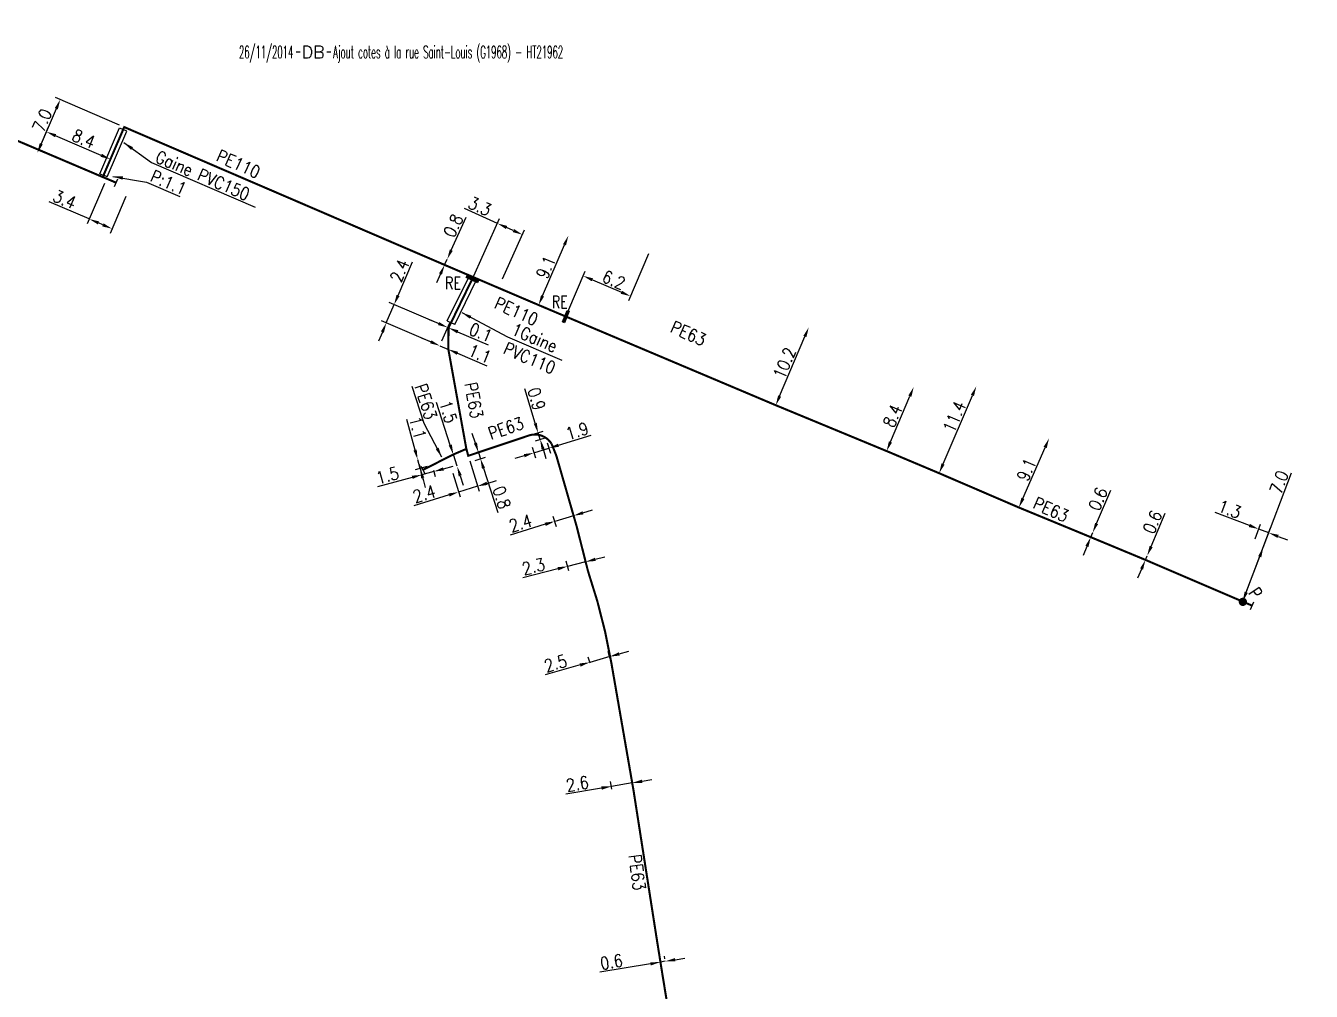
# Model space of a CAD drawing. Header units: millimetres. Extents: x 107995 to 109002, y 120994 to 122000.
# Drawn here: x 108485.1 to 108640.1, y 121875.7 to 121992.3 of the extents above; entities that cross this region are included whole.
import ezdxf
from ezdxf.enums import TextEntityAlignment as Align

# ---------------------------------------------------------------- set-up
doc = ezdxf.new("R2010")
doc.units = ezdxf.units.MM
doc.header["$PDMODE"] = 34
doc.linetypes.add('L_25_PE', pattern=[2000, 1000, 1000])
doc.layers.get('0').update_dxf_attribs({"linetype": 'CONTINUOUS'})
doc.layers.get('DEFPOINTS').update_dxf_attribs({"linetype": 'CONTINUOUS'})
for name, color, linetype in [('L_150', 1, 'CONTINUOUS'), ('L_300', 7, 'CONTINUOUS'), ('L_340', 7, 'CONTINUOUS'), ('L_400', 7, 'CONTINUOUS'), ('L_910', 7, 'CONTINUOUS')]:
    doc.layers.add(name, color=color, linetype=linetype)
doc.styles.add('G_ROMANS', font='ROMANS.SHX', dxfattribs={"width": 0.75})
doc.styles.get("Standard").update_dxf_attribs({"font": 'romans.shx', "width": 0.85})
doc.dimstyles.get("Standard").update_dxf_attribs({"dimtxt": 1.5, "dimasz": 1.2, "dimexe": 0.625, "dimexo": 0.625, "dimgap": 0.25, "dimtad": 1, "dimdec": 1, "dimzin": 0, "dimdsep": 46, "dimtxsty": 'Standard', "dimcen": -0.5, "dimadec": 0, "dimazin": 0, "dimtfac": 1, "dimtdec": 1, "dimtmove": 0, "dimatfit": 3, "dimfxl": 0, "dimtolj": 1, "dimtzin": 0, "dimarcsym": 0})

# ---------------------------------------------------------------- blocks, each defined once
blk = doc.blocks.new('*D75')
at = {"layer": 'DEFPOINTS', "color": 0, "linetype": 'Continuous', "transparency": 16777216}
for p in [(108545.74, 121942.8), (108545.99, 121941.98), (108546.89, 121943.14)]:
    blk.add_point(p, dxfattribs=at)
at = {"layer": 'L_150', "color": 0, "linetype": 'Continuous', "lineweight": -2, "transparency": 16777216}
for p, q in [((108546.54, 121944.29), (108545.29, 121948.42)), ((108546.34, 121942.98), (108547.49, 121943.33)), ((108546.59, 121942.16), (108547.74, 121942.51)), ((108547.14, 121942.33), (108546.89, 121943.14)), ((108547.49, 121941.18), (108547.84, 121940.03))]:
    blk.add_line(p, q, dxfattribs=at)
at = {"layer": 'L_150', "color": 0, "linetype": 'Continuous', "transparency": 16777216}
for points in [[(108546.73, 121944.35), (108546.35, 121944.23), (108546.89, 121943.14)], [(108547.68, 121941.24), (108547.3, 121941.12), (108547.14, 121942.33)]]:
    blk.add_solid(points, dxfattribs=at)
at = {"layer": 'L_150', "color": 0, "linetype": 'Continuous', "transparency": 16777216, "insert": (108546.7, 121947.22), "char_height": 1.5, "attachment_point": 5, "rotation": 286.891}
blk.add_mtext('\\A1;0.9', dxfattribs=at)
blk = doc.blocks.new('*D76')
at = {"layer": 'DEFPOINTS', "color": 0, "linetype": 'Continuous', "transparency": 16777216}
for p in [(108545.99, 121941.98), (108547.81, 121942.54), (108548.19, 121941.28)]:
    blk.add_point(p, dxfattribs=at)
at = {"layer": 'L_150', "color": 0, "linetype": 'Continuous', "lineweight": -2, "transparency": 16777216}
for p, q in [((108547.99, 121941.94), (108548.37, 121940.68)), ((108549.34, 121941.63), (108553.29, 121942.83)), ((108545.23, 121940.37), (108544.08, 121940.02)), ((108546.17, 121941.39), (108546.56, 121940.12)), ((108546.37, 121940.72), (108548.19, 121941.28))]:
    blk.add_line(p, q, dxfattribs=at)
at = {"layer": 'L_150', "color": 0, "linetype": 'Continuous', "transparency": 16777216}
for points in [[(108549.28, 121941.82), (108549.4, 121941.44), (108548.19, 121941.28)], [(108545.17, 121940.56), (108545.29, 121940.18), (108546.37, 121940.72)]]:
    blk.add_solid(points, dxfattribs=at)
at = {"layer": 'L_150', "color": 0, "linetype": 'Continuous', "transparency": 16777216, "insert": (108551.6, 121943.36), "char_height": 1.5, "attachment_point": 5, "rotation": 16.9668}
blk.add_mtext('\\A1;1.9', dxfattribs=at)
blk = doc.blocks.new('*D77')
at = {"layer": 'DEFPOINTS', "color": 0, "linetype": 'Continuous', "transparency": 16777216}
for p in [(108551.15, 121933.13), (108549.28, 121931.2), (108551.53, 121931.88)]:
    blk.add_point(p, dxfattribs=at)
at = {"layer": 'L_150', "color": 0, "linetype": 'Continuous', "lineweight": -2, "transparency": 16777216}
for p, q in [((108549.1, 121931.79), (108548.72, 121933.04)), ((108551.15, 121933.13), (108548.9, 121932.45)), ((108551.35, 121932.48), (108550.97, 121933.73)), ((108552.3, 121933.48), (108553.44, 121933.83)), ((108547.75, 121932.1), (108543.51, 121930.8))]:
    blk.add_line(p, q, dxfattribs=at)
at = {"layer": 'L_150', "color": 0, "linetype": 'Continuous', "transparency": 16777216}
for points in [[(108547.69, 121932.29), (108547.81, 121931.9), (108548.9, 121932.45)], [(108552.24, 121933.67), (108552.35, 121933.29), (108551.15, 121933.13)]]:
    blk.add_solid(points, dxfattribs=at)
at = {"layer": 'L_150', "color": 0, "linetype": 'Continuous', "transparency": 16777216, "insert": (108544.77, 121932.23), "char_height": 1.5, "attachment_point": 5, "rotation": 16.9668}
blk.add_mtext('\\A1;2.4', dxfattribs=at)
blk = doc.blocks.new('*D78')
at = {"layer": 'DEFPOINTS', "color": 0, "linetype": 'Continuous', "transparency": 16777216}
for p in [(108552.62, 121927.57), (108552.91, 121926.43), (108550.73, 121925.87)]:
    blk.add_point(p, dxfattribs=at)
at = {"layer": 'L_150', "color": 0, "linetype": 'Continuous', "lineweight": -2, "transparency": 16777216}
for p, q in [((108552.76, 121927.03), (108552.47, 121928.18)), ((108553.79, 121927.87), (108554.95, 121928.16)), ((108549.28, 121926.73), (108545.04, 121925.65)), ((108550.58, 121926.48), (108550.29, 121927.63)), ((108552.62, 121927.57), (108550.44, 121927.02))]:
    blk.add_line(p, q, dxfattribs=at)
at = {"layer": 'L_150', "color": 0, "linetype": 'Continuous', "transparency": 16777216}
for points in [[(108553.74, 121928.06), (108553.84, 121927.67), (108552.62, 121927.57)], [(108549.23, 121926.92), (108549.33, 121926.53), (108550.44, 121927.02)]]:
    blk.add_solid(points, dxfattribs=at)
at = {"layer": 'L_150', "color": 0, "linetype": 'Continuous', "transparency": 16777216, "insert": (108546.33, 121927.01), "char_height": 1.5, "attachment_point": 5, "rotation": 14.2079}
blk.add_mtext('\\A1;2.3', dxfattribs=at)
blk = doc.blocks.new('*D79')
at = {"layer": 'DEFPOINTS', "color": 0, "linetype": 'Continuous', "transparency": 16777216}
for p in [(108555.52, 121916.13), (108555.72, 121915.4), (108553.32, 121914.72)]:
    blk.add_point(p, dxfattribs=at)
at = {"layer": 'L_150', "color": 0, "linetype": 'Continuous', "lineweight": -2, "transparency": 16777216}
for p, q in [((108553.15, 121915.32), (108552.94, 121916.05)), ((108555.52, 121916.13), (108553.11, 121915.44)), ((108555.55, 121916), (108555.35, 121916.73)), ((108556.67, 121916.46), (108557.82, 121916.78)), ((108551.96, 121915.12), (108547.75, 121913.92))]:
    blk.add_line(p, q, dxfattribs=at)
at = {"layer": 'L_150', "color": 0, "linetype": 'Continuous', "transparency": 16777216}
for points in [[(108551.9, 121915.31), (108552.01, 121914.92), (108553.11, 121915.44)], [(108556.62, 121916.65), (108556.73, 121916.26), (108555.52, 121916.13)]]:
    blk.add_solid(points, dxfattribs=at)
at = {"layer": 'L_150', "color": 0, "linetype": 'Continuous', "transparency": 16777216, "insert": (108549, 121915.32), "char_height": 1.5, "attachment_point": 5, "rotation": 15.8632}
blk.add_mtext('\\A1;2.5', dxfattribs=at)
blk = doc.blocks.new('*D80')
at = {"layer": 'DEFPOINTS', "color": 0, "linetype": 'Continuous', "transparency": 16777216}
for p in [(108558.24, 121900.89), (108558.4, 121899.95), (108555.89, 121899.52)]:
    blk.add_point(p, dxfattribs=at)
at = {"layer": 'L_150', "color": 0, "linetype": 'Continuous', "lineweight": -2, "transparency": 16777216}
for p, q in [((108558.3, 121900.56), (108558.14, 121901.51)), ((108554.55, 121900.27), (108550.24, 121899.54)), ((108555.78, 121900.14), (108555.62, 121901.08)), ((108558.24, 121900.89), (108555.73, 121900.47)), ((108559.43, 121901.09), (108560.61, 121901.29))]:
    blk.add_line(p, q, dxfattribs=at)
at = {"layer": 'L_150', "color": 0, "linetype": 'Continuous', "transparency": 16777216}
for points in [[(108554.51, 121900.46), (108554.58, 121900.07), (108555.73, 121900.47)], [(108559.39, 121901.29), (108559.46, 121900.89), (108558.24, 121900.89)]]:
    blk.add_solid(points, dxfattribs=at)
at = {"layer": 'L_150', "color": 0, "linetype": 'Continuous', "transparency": 16777216, "insert": (108551.63, 121900.79), "char_height": 1.5, "attachment_point": 5, "rotation": 9.6033}
blk.add_mtext('\\A1;2.6', dxfattribs=at)
blk = doc.blocks.new('*D81')
at = {"layer": 'DEFPOINTS', "color": 0, "linetype": 'Continuous', "transparency": 16777216}
for p in [(108561.69, 121878.95), (108562.23, 121879.37), (108562.28, 121879.05)]:
    blk.add_point(p, dxfattribs=at)
at = {"layer": 'L_150', "color": 0, "linetype": 'Continuous', "lineweight": -2, "transparency": 16777216}
for p, q in [((108561.58, 121879.57), (108561.53, 121879.88)), ((108562.18, 121879.67), (108562.12, 121879.98)), ((108563.41, 121879.56), (108564.59, 121879.76)), ((108560.45, 121879.07), (108554.34, 121878.04)), ((108562.23, 121879.37), (108561.63, 121879.27))]:
    blk.add_line(p, q, dxfattribs=at)
at = {"layer": 'L_150', "color": 0, "linetype": 'Continuous', "transparency": 16777216}
for points in [[(108563.38, 121879.76), (108563.44, 121879.37), (108562.23, 121879.37)], [(108560.42, 121879.26), (108560.48, 121878.87), (108561.63, 121879.27)]]:
    blk.add_solid(points, dxfattribs=at)
at = {"layer": 'L_150', "color": 0, "linetype": 'Continuous', "transparency": 16777216, "insert": (108555.73, 121879.29), "char_height": 1.5, "attachment_point": 5, "rotation": 9.5398}
blk.add_mtext('\\A1;0.6', dxfattribs=at)
blk = doc.blocks.new('*D842')
at = {"layer": 'DEFPOINTS', "color": 0, "linetype": 'Continuous', "transparency": 16777216}
for p in [(108538.47, 121940.36), (108538.69, 121939.59), (108539.94, 121940)]:
    blk.add_point(p, dxfattribs=at)
at = {"layer": 'L_150', "color": 0, "linetype": 'Continuous', "lineweight": -2, "transparency": 16777216}
for p, q in [((108539.33, 121941.9), (108538.96, 121943.04)), ((108539.06, 121940.55), (108540.29, 121940.95)), ((108539.29, 121939.78), (108540.54, 121940.19)), ((108539.7, 121940.76), (108539.94, 121940)), ((108540.31, 121938.85), (108542.04, 121933.5))]:
    blk.add_line(p, q, dxfattribs=at)
at = {"layer": 'L_150', "color": 0, "linetype": 'Continuous', "transparency": 16777216}
for points in [[(108539.52, 121941.96), (108539.14, 121941.84), (108539.7, 121940.76)], [(108540.5, 121938.92), (108540.12, 121938.79), (108539.94, 121940)]]:
    blk.add_solid(points, dxfattribs=at)
at = {"layer": 'L_150', "color": 0, "linetype": 'Continuous', "transparency": 16777216, "insert": (108542.51, 121935.32), "char_height": 1.5, "attachment_point": 5, "rotation": 287.9307}
blk.add_mtext('\\A1;0.8', dxfattribs=at)
blk = doc.blocks.new('*D843')
at = {"layer": 'DEFPOINTS', "color": 0, "linetype": 'Continuous', "transparency": 16777216}
for p in [(108538.47, 121940.36), (108536.42, 121938.86), (108537.29, 121935.98)]:
    blk.add_point(p, dxfattribs=at)
at = {"layer": 'L_150', "color": 0, "linetype": 'Continuous', "lineweight": -2, "transparency": 16777216}
for p, q in [((108538.65, 121939.76), (108539.77, 121936.09)), ((108536.6, 121938.26), (108537.48, 121935.39)), ((108540.74, 121937.03), (108541.89, 121937.38)), ((108536.15, 121935.63), (108531.91, 121934.34)), ((108539.59, 121936.68), (108537.29, 121935.98))]:
    blk.add_line(p, q, dxfattribs=at)
at = {"layer": 'L_150', "color": 0, "linetype": 'Continuous', "transparency": 16777216}
for points in [[(108540.68, 121937.23), (108540.8, 121936.84), (108539.59, 121936.68)], [(108536.09, 121935.82), (108536.21, 121935.44), (108537.29, 121935.98)]]:
    blk.add_solid(points, dxfattribs=at)
at = {"layer": 'L_150', "color": 0, "linetype": 'Continuous', "transparency": 16777216, "insert": (108533.16, 121935.77), "char_height": 1.5, "attachment_point": 5, "rotation": 16.9668}
blk.add_mtext('\\A1;2.4', dxfattribs=at)
blk = doc.blocks.new('*D844')
at = {"layer": 'DEFPOINTS', "color": 0, "linetype": 'Continuous', "transparency": 16777216}
for p in [(108532.37, 121939.89), (108534.11, 121939.22), (108532.87, 121938.07)]:
    blk.add_point(p, dxfattribs=at)
at = {"layer": 'L_340', "color": 0, "linetype": 'Continuous', "lineweight": -2, "transparency": 16777216}
for p, q in [((108532.54, 121939.29), (108533.03, 121937.47)), ((108534.27, 121938.62), (108534.48, 121937.86)), ((108535.47, 121938.78), (108536.63, 121939.09)), ((108531.71, 121937.76), (108527.54, 121936.63)), ((108534.32, 121938.46), (108532.87, 121938.07))]:
    blk.add_line(p, q, dxfattribs=at)
at = {"layer": 'L_340', "color": 0, "linetype": 'Continuous', "transparency": 16777216}
for points in [[(108535.42, 121938.97), (108535.53, 121938.58), (108534.32, 121938.46)], [(108531.66, 121937.95), (108531.76, 121937.57), (108532.87, 121938.07)]]:
    blk.add_solid(points, dxfattribs=at)
at = {"layer": 'L_340', "color": 0, "linetype": 'Continuous', "transparency": 16777216, "insert": (108528.72, 121937.99), "char_height": 1.5, "attachment_point": 5, "rotation": 15.1352}
blk.add_mtext('\\A1;1.5', dxfattribs=at)
blk = doc.blocks.new('*D845')
at = {"layer": 'DEFPOINTS', "color": 0, "linetype": 'Continuous', "transparency": 16777216}
for p in [(108532.37, 121939.89), (108532.37, 121939.89), (108534.11, 121939.22)]:
    blk.add_point(p, dxfattribs=at)
at = {"layer": 'L_340', "color": 0, "linetype": 'Continuous', "lineweight": -2, "transparency": 16777216}
for p, q in [((108532.06, 121941.05), (108531.06, 121944.75)), ((108533.51, 121939.06), (108532.06, 121938.67)), ((108532.66, 121938.83), (108532.37, 121939.89)), ((108532.98, 121937.67), (108533.29, 121936.52))]:
    blk.add_line(p, q, dxfattribs=at)
at = {"layer": 'L_340', "color": 0, "linetype": 'Continuous', "transparency": 16777216}
for points in [[(108532.25, 121941.11), (108531.87, 121941), (108532.37, 121939.89)], [(108533.17, 121937.73), (108532.78, 121937.62), (108532.66, 121938.83)]]:
    blk.add_solid(points, dxfattribs=at)
at = {"layer": 'L_340', "color": 0, "linetype": 'Continuous', "transparency": 16777216, "insert": (108532.37, 121943.74), "char_height": 1.5, "attachment_point": 5, "rotation": 285.1352}
blk.add_mtext('\\A1;1.1', dxfattribs=at)
blk = doc.blocks.new('L_340_07')
at = {"color": 0, "linetype": 'Continuous', "const_width": 0.25, "flags": 128}
blk.add_lwpolyline([(0, 0), (1.25, 0)], dxfattribs=at)
at = {"color": 0, "linetype": 'Continuous', "flags": 128}
blk.add_lwpolyline([(1.25, -0.5), (1.25, 0.5)], dxfattribs=at)
at = {"color": 0, "linetype": 'Continuous', "style": 'G_ROMANS', "width": 0.75, "flags": 3}
for tag, p in [('DEF_LEG', (0.72, -3.47)), ('DEF_COUP', (0.72, -5.97)), ('DEF_TYPE', (0.72, -8.47))]:
    blk.add_attdef(tag, text='', height=1.2, dxfattribs=at).set_placement(p, align=Align.MIDDLE)
blk = doc.blocks.new('*D846')
at = {"layer": 'DEFPOINTS', "color": 0, "linetype": 'Continuous', "transparency": 16777216}
for p in [(108536.67, 121940.52), (108537.13, 121939.09), (108537.13, 121939.09)]:
    blk.add_point(p, dxfattribs=at)
at = {"layer": 'L_150', "color": 0, "linetype": 'Continuous', "lineweight": -2, "transparency": 16777216}
for p, q in [((108536.3, 121941.66), (108534.65, 121946.78)), ((108537.13, 121939.09), (108536.67, 121940.52)), ((108537.5, 121937.95), (108537.87, 121936.8))]:
    blk.add_line(p, q, dxfattribs=at)
at = {"layer": 'L_150', "color": 0, "linetype": 'Continuous', "transparency": 16777216}
for points in [[(108536.49, 121941.72), (108536.11, 121941.6), (108536.67, 121940.52)], [(108537.69, 121938.01), (108537.31, 121937.88), (108537.13, 121939.09)]]:
    blk.add_solid(points, dxfattribs=at)
at = {"layer": 'L_150', "color": 0, "linetype": 'Continuous', "transparency": 16777216, "insert": (108536.06, 121945.67), "char_height": 1.5, "attachment_point": 5, "rotation": 287.9307}
blk.add_mtext('\\A1;1.5', dxfattribs=at)
blk = doc.blocks.new('*D849')
at = {"layer": 'DEFPOINTS', "color": 0, "linetype": 'Continuous', "transparency": 16777216}
for p in [(108487.61, 121979.45), (108495.93, 121977.55), (108486.51, 121976.9)]:
    blk.add_point(p, dxfattribs=at)
at = {"layer": 'L_150', "color": 0, "linetype": 'Continuous', "lineweight": -2, "transparency": 16777216}
for p, q in [((108486.76, 121977.47), (108487.85, 121980.03)), ((108494.22, 121976.61), (108488.71, 121978.98)), ((108495.68, 121976.97), (108495.08, 121975.57))]:
    blk.add_line(p, q, dxfattribs=at)
at = {"layer": 'L_150', "color": 0, "linetype": 'Continuous', "transparency": 16777216}
for points in [[(108488.79, 121979.16), (108488.63, 121978.8), (108487.61, 121979.45)], [(108494.3, 121976.8), (108494.14, 121976.43), (108495.32, 121976.14)]]:
    blk.add_solid(points, dxfattribs=at)
at = {"layer": 'L_150', "color": 0, "linetype": 'Continuous', "transparency": 16777216, "insert": (108492.1, 121978.61), "char_height": 1.5, "attachment_point": 5, "rotation": 336.7649}
blk.add_mtext('\\A1;8.4', dxfattribs=at)
blk = doc.blocks.new('*D850')
at = {"layer": 'DEFPOINTS', "color": 0, "linetype": 'Continuous', "transparency": 16777216}
for p in [(108535.05, 121953.63), (108535.05, 121953.63), (108536.07, 121953.2)]:
    blk.add_point(p, dxfattribs=at)
at = {"layer": 'L_150', "color": 0, "linetype": 'Continuous', "lineweight": -2, "transparency": 16777216}
for p, q in [((108533.95, 121954.1), (108532.85, 121954.57)), ((108535.05, 121953.63), (108536.07, 121953.2)), ((108537.17, 121952.73), (108540.69, 121951.23))]:
    blk.add_line(p, q, dxfattribs=at)
at = {"layer": 'L_150', "color": 0, "linetype": 'Continuous', "transparency": 16777216}
for points in [[(108534.03, 121954.29), (108533.87, 121953.92), (108535.05, 121953.63)], [(108537.25, 121952.91), (108537.09, 121952.54), (108536.07, 121953.2)]]:
    blk.add_solid(points, dxfattribs=at)
at = {"layer": 'L_150', "color": 0, "linetype": 'Continuous', "transparency": 16777216, "insert": (108539.87, 121952.66), "char_height": 1.5, "attachment_point": 5, "rotation": 336.8871}
blk.add_mtext('\\A1;1.1', dxfattribs=at)
blk = doc.blocks.new('*D851')
at = {"layer": 'DEFPOINTS', "color": 0, "linetype": 'Continuous', "transparency": 16777216}
for p in [(108550.54, 121966.91), (108550.54, 121966.91), (108546.95, 121958.55)]:
    blk.add_point(p, dxfattribs=at)
at = {"layer": 'L_150', "color": 0, "linetype": 'Continuous', "lineweight": -2, "transparency": 16777216}
blk.add_line((108547.43, 121959.65), (108550.07, 121965.81), dxfattribs=at)
at = {"layer": 'L_150', "color": 0, "linetype": 'Continuous', "transparency": 16777216}
for points in [[(108549.89, 121965.89), (108550.25, 121965.73), (108550.54, 121966.91)], [(108547.24, 121959.73), (108547.61, 121959.57), (108546.95, 121958.55)]]:
    blk.add_solid(points, dxfattribs=at)
at = {"layer": 'L_150', "color": 0, "linetype": 'Continuous', "transparency": 16777216, "insert": (108547.83, 121963.12), "char_height": 1.5, "attachment_point": 5, "rotation": 66.7684}
blk.add_mtext('\\A1;9.1', dxfattribs=at)
blk = doc.blocks.new('*D852')
at = {"layer": 'DEFPOINTS', "color": 0, "linetype": 'Continuous', "transparency": 16777216}
for p in [(108560.47, 121965.29), (108558.03, 121959.62), (108550.23, 121957.16)]:
    blk.add_point(p, dxfattribs=at)
at = {"layer": 'L_340', "color": 0, "linetype": 'Continuous', "lineweight": -2, "transparency": 16777216}
for p, q in [((108560.22, 121964.72), (108557.78, 121959.04)), ((108550.48, 121957.74), (108552.58, 121962.64)), ((108553.44, 121961.59), (108556.93, 121960.09))]:
    blk.add_line(p, q, dxfattribs=at)
at = {"layer": 'L_340', "color": 0, "linetype": 'Continuous', "transparency": 16777216}
for points in [[(108553.52, 121961.77), (108553.36, 121961.41), (108552.33, 121962.06)], [(108557.01, 121960.27), (108556.85, 121959.91), (108558.03, 121959.62)]]:
    blk.add_solid(points, dxfattribs=at)
at = {"layer": 'L_340', "color": 0, "linetype": 'Continuous', "transparency": 16777216, "insert": (108556.01, 121961.57), "char_height": 1.5, "attachment_point": 5, "rotation": 336.7591}
blk.add_mtext('\\A1;6.2', dxfattribs=at)
blk = doc.blocks.new('*D853')
at = {"layer": 'DEFPOINTS', "color": 0, "linetype": 'Continuous', "transparency": 16777216}
for p in [(108535.62, 121963.39), (108535.93, 121964.07), (108535.93, 121964.07)]:
    blk.add_point(p, dxfattribs=at)
at = {"layer": 'L_150', "color": 0, "linetype": 'Continuous', "lineweight": -2, "transparency": 16777216}
for p, q in [((108536.42, 121965.17), (108538.23, 121969.15)), ((108535.62, 121963.39), (108535.93, 121964.07)), ((108535.12, 121962.3), (108534.63, 121961.21))]:
    blk.add_line(p, q, dxfattribs=at)
at = {"layer": 'L_150', "color": 0, "linetype": 'Continuous', "transparency": 16777216}
for points in [[(108536.24, 121965.25), (108536.6, 121965.08), (108535.93, 121964.07)], [(108534.94, 121962.38), (108535.3, 121962.22), (108535.62, 121963.39)]]:
    blk.add_solid(points, dxfattribs=at)
at = {"layer": 'L_150', "color": 0, "linetype": 'Continuous', "transparency": 16777216, "insert": (108536.66, 121968.12), "char_height": 1.5, "attachment_point": 5, "rotation": 65.6084}
blk.add_mtext('\\A1;0.8', dxfattribs=at)
blk = doc.blocks.new('*D854')
at = {"layer": 'DEFPOINTS', "color": 0, "linetype": 'Continuous', "transparency": 16777216}
for p in [(108545, 121967.04), (108538.51, 121960.7), (108542.34, 121961.16)]:
    blk.add_point(p, dxfattribs=at)
at = {"layer": 'L_150', "color": 0, "linetype": 'Continuous', "lineweight": -2, "transparency": 16777216}
for p, q in [((108541.99, 121968.4), (108538.01, 121970.2)), ((108538.77, 121961.27), (108542.25, 121968.97)), ((108542.6, 121961.73), (108545.26, 121967.61)), ((108543.9, 121967.54), (108543.08, 121967.91))]:
    blk.add_line(p, q, dxfattribs=at)
at = {"layer": 'L_150', "color": 0, "linetype": 'Continuous', "transparency": 16777216}
for points in [[(108543.17, 121968.09), (108543, 121967.72), (108541.99, 121968.4)], [(108543.99, 121967.72), (108543.82, 121967.35), (108545, 121967.04)]]:
    blk.add_solid(points, dxfattribs=at)
at = {"layer": 'L_150', "color": 0, "linetype": 'Continuous', "transparency": 16777216, "insert": (108539.86, 121970.46), "char_height": 1.5, "attachment_point": 5, "rotation": 335.6977}
blk.add_mtext('\\A1;3.3', dxfattribs=at)
blk = doc.blocks.new('*D855')
at = {"layer": 'DEFPOINTS', "color": 0, "linetype": 'Continuous', "transparency": 16777216}
for p in [(108579.52, 121955.85), (108579.52, 121955.85), (108575.55, 121946.46)]:
    blk.add_point(p, dxfattribs=at)
at = {"layer": 'L_150', "color": 0, "linetype": 'Continuous', "lineweight": -2, "transparency": 16777216}
blk.add_line((108576.01, 121947.57), (108579.06, 121954.75), dxfattribs=at)
at = {"layer": 'L_150', "color": 0, "linetype": 'Continuous', "transparency": 16777216}
for points in [[(108578.87, 121954.83), (108579.24, 121954.67), (108579.52, 121955.85)], [(108575.83, 121947.64), (108576.2, 121947.49), (108575.55, 121946.46)]]:
    blk.add_solid(points, dxfattribs=at)
at = {"layer": 'L_150', "color": 0, "linetype": 'Continuous', "transparency": 16777216, "insert": (108576.61, 121951.55), "char_height": 1.5, "attachment_point": 5, "rotation": 67.0559}
blk.add_mtext('\\A1;10.2', dxfattribs=at)
blk = doc.blocks.new('L_340_20')
at = {"linetype": 'Continuous'}
blk.add_hatch(color=0, dxfattribs=at).paths.add_polyline_path([(0.125, 0.75), (-0.125, 0.75), (-0.125, -0.75), (0.125, -0.75)])
at = {"color": 0, "linetype": 'Continuous'}
blk.add_lwpolyline([(-0.125, 0.75), (0.125, 0.75), (0.125, -0.75), (-0.125, -0.75)], close=True, dxfattribs=at)
at = {"color": 0, "linetype": 'Continuous', "width": 0.75}
for tag, height, flags, p in [('RE', 1.5, 8, (0, 3)), ('DEF_LEG', 1.2, 3, (0, -5)), ('DEF_COUP', 1.2, 3, (0, -7.5)), ('DEF_TYPE', 1.2, 3, (0, -10))]:
    blk.add_attdef(tag, text='', height=height, dxfattribs=dict(at, flags=flags)).set_placement(p, align=Align.MIDDLE)
blk = doc.blocks.new('*D856')
at = {"layer": 'DEFPOINTS', "color": 0, "linetype": 'Continuous', "transparency": 16777216}
for p in [(108592.18, 121948.66), (108592.18, 121948.66), (108588.91, 121940.93)]:
    blk.add_point(p, dxfattribs=at)
at = {"layer": 'L_150', "color": 0, "linetype": 'Continuous', "lineweight": -2, "transparency": 16777216}
blk.add_line((108589.37, 121942.03), (108591.71, 121947.56), dxfattribs=at)
at = {"layer": 'L_150', "color": 0, "linetype": 'Continuous', "transparency": 16777216}
for points in [[(108591.53, 121947.63), (108591.9, 121947.48), (108592.18, 121948.66)], [(108589.19, 121942.11), (108589.56, 121941.95), (108588.91, 121940.93)]]:
    blk.add_solid(points, dxfattribs=at)
at = {"layer": 'L_150', "color": 0, "linetype": 'Continuous', "transparency": 16777216, "insert": (108589.62, 121945.18), "char_height": 1.5, "attachment_point": 5, "rotation": 67.0559}
blk.add_mtext('\\A1;8.4', dxfattribs=at)
blk = doc.blocks.new('*D857')
at = {"layer": 'DEFPOINTS', "color": 0, "linetype": 'Continuous', "transparency": 16777216}
for p in [(108599.73, 121948.74), (108599.73, 121948.74), (108595.24, 121938.26)]:
    blk.add_point(p, dxfattribs=at)
at = {"layer": 'L_150', "color": 0, "linetype": 'Continuous', "lineweight": -2, "transparency": 16777216}
blk.add_line((108595.72, 121939.37), (108599.25, 121947.64), dxfattribs=at)
at = {"layer": 'L_150', "color": 0, "linetype": 'Continuous', "transparency": 16777216}
for points in [[(108599.07, 121947.72), (108599.44, 121947.56), (108599.73, 121948.74)], [(108595.53, 121939.44), (108595.9, 121939.29), (108595.24, 121938.26)]]:
    blk.add_solid(points, dxfattribs=at)
at = {"layer": 'L_150', "color": 0, "linetype": 'Continuous', "transparency": 16777216, "insert": (108597.08, 121945.09), "char_height": 1.5, "attachment_point": 5, "rotation": 66.8515}
blk.add_mtext('\\A1;11.4', dxfattribs=at)
blk = doc.blocks.new('*D858')
at = {"layer": 'DEFPOINTS', "color": 0, "linetype": 'Continuous', "transparency": 16777216}
for p in [(108608.5, 121942.46), (108608.5, 121942.46), (108604.86, 121934.12)]:
    blk.add_point(p, dxfattribs=at)
at = {"layer": 'L_150', "color": 0, "linetype": 'Continuous', "lineweight": -2, "transparency": 16777216}
blk.add_line((108605.34, 121935.22), (108608.02, 121941.36), dxfattribs=at)
at = {"layer": 'L_150', "color": 0, "linetype": 'Continuous', "transparency": 16777216}
for points in [[(108607.84, 121941.44), (108608.21, 121941.28), (108608.5, 121942.46)], [(108605.16, 121935.3), (108605.53, 121935.14), (108604.86, 121934.12)]]:
    blk.add_solid(points, dxfattribs=at)
at = {"layer": 'L_150', "color": 0, "linetype": 'Continuous', "transparency": 16777216, "insert": (108605.77, 121938.69), "char_height": 1.5, "attachment_point": 5, "rotation": 66.4234}
blk.add_mtext('\\A1;9.1', dxfattribs=at)
blk = doc.blocks.new('*D859')
at = {"layer": 'DEFPOINTS', "color": 0, "linetype": 'Continuous', "transparency": 16777216}
for p in [(108613.76, 121931.09), (108613.76, 121931.09), (108613.53, 121930.54)]:
    blk.add_point(p, dxfattribs=at)
at = {"layer": 'L_150', "color": 0, "linetype": 'Continuous', "lineweight": -2, "transparency": 16777216}
for p, q in [((108614.23, 121932.19), (108615.94, 121936.22)), ((108613.53, 121930.54), (108613.76, 121931.09)), ((108613.06, 121929.43), (108612.59, 121928.33))]:
    blk.add_line(p, q, dxfattribs=at)
at = {"layer": 'L_150', "color": 0, "linetype": 'Continuous', "transparency": 16777216}
for points in [[(108614.05, 121932.27), (108614.41, 121932.12), (108613.76, 121931.09)], [(108612.88, 121929.51), (108613.24, 121929.35), (108613.53, 121930.54)]]:
    blk.add_solid(points, dxfattribs=at)
at = {"layer": 'L_150', "color": 0, "linetype": 'Continuous', "transparency": 16777216, "insert": (108614.4, 121935.15), "char_height": 1.5, "attachment_point": 5, "rotation": 67.0387}
blk.add_mtext('\\A1;0.6', dxfattribs=at)
blk = doc.blocks.new('*D860')
at = {"layer": 'DEFPOINTS', "color": 0, "linetype": 'Continuous', "transparency": 16777216}
for p in [(108620.12, 121927.8), (108620.33, 121928.3), (108620.33, 121928.3)]:
    blk.add_point(p, dxfattribs=at)
at = {"layer": 'L_150', "color": 0, "linetype": 'Continuous', "lineweight": -2, "transparency": 16777216}
for p, q in [((108620.8, 121929.41), (108622.51, 121933.43)), ((108620.12, 121927.8), (108620.33, 121928.3)), ((108619.65, 121926.69), (108619.18, 121925.59))]:
    blk.add_line(p, q, dxfattribs=at)
at = {"layer": 'L_150', "color": 0, "linetype": 'Continuous', "transparency": 16777216}
for points in [[(108620.62, 121929.49), (108620.99, 121929.33), (108620.33, 121928.3)], [(108619.47, 121926.77), (108619.83, 121926.62), (108620.12, 121927.8)]]:
    blk.add_solid(points, dxfattribs=at)
at = {"layer": 'L_150', "color": 0, "linetype": 'Continuous', "transparency": 16777216, "insert": (108620.97, 121932.36), "char_height": 1.5, "attachment_point": 5, "rotation": 67.0387}
blk.add_mtext('\\A1;0.6', dxfattribs=at)
blk = doc.blocks.new('*D861')
at = {"layer": 'DEFPOINTS', "color": 0, "linetype": 'Continuous', "transparency": 16777216}
for p in [(108633.77, 121931.52), (108633.11, 121929.78), (108631.84, 121922.77)]:
    blk.add_point(p, dxfattribs=at)
at = {"layer": 'L_300', "color": 0, "linetype": 'Continuous', "lineweight": -2, "transparency": 16777216}
for p, q in [((108632.65, 121931.95), (108628.52, 121933.52)), ((108632.06, 121923.35), (108635.21, 121931.65)), ((108633.33, 121930.36), (108634, 121932.11)), ((108634.99, 121931.06), (108633.77, 121931.52)), ((108636.11, 121930.64), (108637.23, 121930.21))]:
    blk.add_line(p, q, dxfattribs=at)
at = {"layer": 'L_300', "color": 0, "linetype": 'Continuous', "transparency": 16777216}
for points in [[(108632.72, 121932.14), (108632.58, 121931.76), (108633.77, 121931.52)], [(108636.18, 121930.82), (108636.04, 121930.45), (108634.99, 121931.06)]]:
    blk.add_solid(points, dxfattribs=at)
at = {"layer": 'L_300', "color": 0, "linetype": 'Continuous', "transparency": 16777216, "insert": (108630.27, 121933.92), "char_height": 1.5, "attachment_point": 5, "rotation": 339.22}
blk.add_mtext('\\A1;1.3', dxfattribs=at)
blk = doc.blocks.new('*D862')
at = {"layer": 'DEFPOINTS', "color": 0, "linetype": 'Continuous', "transparency": 16777216}
for p in [(108634.33, 121929.31), (108634.33, 121929.31), (108631.84, 121922.77)]:
    blk.add_point(p, dxfattribs=at)
at = {"layer": 'L_300', "color": 0, "linetype": 'Continuous', "lineweight": -2, "transparency": 16777216}
for p, q in [((108634.33, 121929.31), (108637.74, 121938.3)), ((108632.27, 121923.89), (108633.9, 121928.19))]:
    blk.add_line(p, q, dxfattribs=at)
at = {"layer": 'L_300', "color": 0, "linetype": 'Continuous', "transparency": 16777216}
for points in [[(108633.71, 121928.26), (108634.09, 121928.12), (108634.33, 121929.31)], [(108632.08, 121923.96), (108632.46, 121923.82), (108631.84, 121922.77)]]:
    blk.add_solid(points, dxfattribs=at)
at = {"layer": 'L_300', "color": 0, "linetype": 'Continuous', "transparency": 16777216, "insert": (108636.24, 121937.17), "char_height": 1.5, "attachment_point": 5, "rotation": 69.22}
blk.add_mtext('\\A1;7.0', dxfattribs=at)
blk = doc.blocks.new('L_300_12')
at = {"color": 0, "linetype": 'Continuous', "const_width": 0.497, "flags": 128}
blk.add_lwpolyline([(-0.21, 0, 1), (0.29, 0, 1)], format="xyb", close=True, dxfattribs=at)
at = {"color": 0, "linetype": 'Continuous', "style": 'G_ROMANS', "width": 0.75}
blk.add_text('P', height=1.5, dxfattribs=at).set_placement((0.04, 1.85), align=Align.MIDDLE)
at = {"color": 0, "linetype": 'Continuous', "style": 'G_ROMANS', "width": 0.75, "flags": 3}
for tag, p in [('DEF_LEG', (0, -10)), ('DEF_COUP', (0, -12.5)), ('DEF_TYPE', (0, -15))]:
    blk.add_attdef(tag, text='', height=1.2, dxfattribs=at).set_placement(p, align=Align.MIDDLE)
blk = doc.blocks.new('*D924')
at = {"layer": 'DEFPOINTS', "color": 0, "linetype": 'Continuous', "transparency": 16777216}
for p in [(108496.99, 121980.02), (108486.51, 121976.9), (108486.51, 121976.9)]:
    blk.add_point(p, dxfattribs=at)
at = {"layer": 'L_150', "color": 0, "linetype": 'Continuous', "lineweight": -2, "transparency": 16777216}
for p, q in [((108496.41, 121980.26), (108488.7, 121983.58)), ((108488.8, 121982.23), (108486.98, 121978))]:
    blk.add_line(p, q, dxfattribs=at)
at = {"layer": 'L_150', "color": 0, "linetype": 'Continuous', "transparency": 16777216}
for points in [[(108488.61, 121982.31), (108488.98, 121982.15), (108489.27, 121983.33)], [(108486.8, 121978.08), (108487.17, 121977.92), (108486.51, 121976.9)]]:
    blk.add_solid(points, dxfattribs=at)
at = {"layer": 'L_150', "color": 0, "linetype": 'Continuous', "transparency": 16777216, "insert": (108487.1, 121980.82), "char_height": 1.5, "attachment_point": 5, "rotation": 66.7649}
blk.add_mtext('\\A1;7.0', dxfattribs=at)
blk = doc.blocks.new('*D925')
at = {"layer": 'DEFPOINTS', "color": 0, "linetype": 'Continuous', "transparency": 16777216}
for p in [(108494.86, 121973.8), (108497.44, 121972.22), (108492.77, 121968.93)]:
    blk.add_point(p, dxfattribs=at)
at = {"layer": 'L_340', "color": 0, "linetype": 'Continuous', "lineweight": -2, "transparency": 16777216}
for p, q in [((108494.62, 121973.22), (108492.53, 121968.36)), ((108497.2, 121971.65), (108495.28, 121967.18)), ((108492.77, 121968.93), (108487.92, 121971.02)), ((108494.42, 121968.23), (108493.88, 121968.46))]:
    blk.add_line(p, q, dxfattribs=at)
at = {"layer": 'L_340', "color": 0, "linetype": 'Continuous', "transparency": 16777216}
for points in [[(108493.96, 121968.64), (108493.8, 121968.28), (108492.77, 121968.93)], [(108494.5, 121968.41), (108494.34, 121968.04), (108495.52, 121967.75)]]:
    blk.add_solid(points, dxfattribs=at)
at = {"layer": 'L_340', "color": 0, "linetype": 'Continuous', "transparency": 16777216, "insert": (108489.8, 121971.3), "char_height": 1.5, "attachment_point": 5, "rotation": 336.765}
blk.add_mtext('\\A1;3.4', dxfattribs=at)
blk = doc.blocks.new('*D926')
at = {"layer": 'DEFPOINTS', "color": 0, "linetype": 'Continuous', "transparency": 16777216}
for p in [(108536, 121955.84), (108536.09, 121955.8), (108535.05, 121953.63)]:
    blk.add_point(p, dxfattribs=at)
at = {"layer": 'L_150', "color": 0, "linetype": 'Continuous', "lineweight": -2, "transparency": 16777216}
for p, q in [((108534.89, 121956.31), (108533.79, 121956.78)), ((108535.3, 121954.21), (108536.24, 121956.41)), ((108536, 121955.84), (108536.09, 121955.8)), ((108537.19, 121955.33), (108540.88, 121953.76))]:
    blk.add_line(p, q, dxfattribs=at)
at = {"layer": 'L_150', "color": 0, "linetype": 'Continuous', "transparency": 16777216}
for points in [[(108534.97, 121956.49), (108534.81, 121956.13), (108536, 121955.84)], [(108537.27, 121955.51), (108537.11, 121955.14), (108536.09, 121955.8)]]:
    blk.add_solid(points, dxfattribs=at)
at = {"layer": 'L_150', "color": 0, "linetype": 'Continuous', "transparency": 16777216, "insert": (108539.98, 121955.23), "char_height": 1.5, "attachment_point": 5, "rotation": 336.8871}
blk.add_mtext('\\A1;0.1', dxfattribs=at)
blk = doc.blocks.new('*D927')
at = {"layer": 'DEFPOINTS', "color": 0, "linetype": 'Continuous', "transparency": 16777216}
for p in [(108528.59, 121956.39), (108536.09, 121955.8), (108535.05, 121953.63)]:
    blk.add_point(p, dxfattribs=at)
at = {"layer": 'L_150', "color": 0, "linetype": 'Continuous', "lineweight": -2, "transparency": 16777216}
for p, q in [((108530, 121959.7), (108531.74, 121963.78)), ((108535.51, 121956.04), (108528.95, 121958.84)), ((108528.59, 121956.39), (108529.53, 121958.6)), ((108534.48, 121953.88), (108528.01, 121956.64)), ((108528.12, 121955.29), (108527.65, 121954.18))]:
    blk.add_line(p, q, dxfattribs=at)
at = {"layer": 'L_150', "color": 0, "linetype": 'Continuous', "transparency": 16777216}
for points in [[(108529.82, 121959.78), (108530.18, 121959.62), (108529.53, 121958.6)], [(108527.93, 121955.37), (108528.3, 121955.21), (108528.59, 121956.39)]]:
    blk.add_solid(points, dxfattribs=at)
at = {"layer": 'L_150', "color": 0, "linetype": 'Continuous', "transparency": 16777216, "insert": (108530.19, 121962.69), "char_height": 1.5, "attachment_point": 5, "rotation": 66.8871}
blk.add_mtext('\\A1;2.4', dxfattribs=at)
blk = doc.blocks.new('GIS_MODF')
at = {"color": 0, "linetype": 'Continuous', "flags": 128}
for points in [[(-2.18, -0.01), (-1.68, -0.01)], [(1.52, -0.01), (2.02, -0.01)]]:
    blk.add_lwpolyline(points, dxfattribs=at)
at = {"color": 0, "linetype": 'Continuous', "width": 0.5}
blk.add_attdef('DATE', text='', height=1.5, dxfattribs=at).set_placement((-2.5, -0.8), align=Align.RIGHT)
at = {"color": 0, "linetype": 'Continuous', "width": 1.771291}
blk.add_attdef('USER', text='', height=1.5, dxfattribs=at).set_placement((-1.51, -0.8), (1.28, -0.8), align=Align.FIT)
at = {"color": 0, "linetype": 'Continuous', "width": 0.5}
blk.add_attdef('DESC', (2.29, -0.8), '', height=1.5, dxfattribs=at)

msp = doc.modelspace()

# ---------------------------------------------------------------- linework, layer by layer
at = {"layer": 'L_150', "linetype": 'L_25_PE', "const_width": 0.25, "flags": 128}
for points in [[(108494.86, 121973.8), (108494.4, 121973.99), (108483.64, 121978.57), (108472.32, 121983), (108461.18, 121987.54), (108456.34, 121989.58), (108450.3, 121992.13)], [(108631.84, 121922.77), (108620.12, 121927.8), (108613.53, 121930.54), (108604.86, 121934.12), (108595.24, 121938.26), (108588.91, 121940.93), (108575.55, 121946.46), (108546.95, 121958.55), (108535.62, 121963.39), (108496.99, 121980.02), (108494.4, 121973.99)], [(108534.11, 121939.22), (108536.67, 121940.52), (108538.24, 121941.19), (108536.07, 121953.2), (108536.09, 121955.8), (108539.06, 121961.92)]]:
    msp.add_lwpolyline(points, dxfattribs=at)
at = {"layer": 'L_150', "linetype": 'L_25_PE', "flags": 128}
msp.add_lwpolyline([(108538.24, 121941.19, 0.25, 0.25, 0), (108538.47, 121940.36, 0.25, 0.25, 0), (108545.1, 121942.58, 0.25, 0.25, 0), (108545.74, 121942.8, 0.25, 0.25, -0.354529), (108548.52, 121941.79, 0.25, 0.25, 0), (108549.08, 121940.4, 0.25, 0.25, 0), (108551.53, 121931.88, 0.25, 0.25, 0), (108552.91, 121926.43, 0.25, 0.25, -0.0387), (108555.71, 121915.44, 0.25, 0.25, 0), (108558.4, 121899.95, 0.25, 0.25, 0), (108561.2, 121882.04, 0.25, 0.25, 0), (108561.84, 121878.03, 0.25, 0.25, 0), (108563.66, 121866.87, 0.25, 0.25, 0), (108565.75, 121852.94, 0.25, 0.25, 0), (108567.21, 121841.5, 0.25, 0.25, 0.02161), (108570.88, 121820.15, 0.25, 0.25, 0.031722), (108575.46, 121805.32, 0.25, 0.25, 0.01508), (108585.58, 121780.94, 0.25, 0.25, 0), (108590.11, 121770.6, 0.25, 0.25, 0), (108595.59, 121758.01, 0.25, 0.25, 0), (108602.94, 121740.45, 0.25, 0.25, 0), (108614.59, 121713.27, 0.25, 0.25, 0), (108631.54, 121672.61, 0.25, 0.25, -0.006939), (108632.89, 121669.17, 0.25, 0.25, -0.010234), (108634.1, 121665.74, 0.25, 0.25, -0.004592), (108635.06, 121662.75, 0.25, 0.25, -0.004474), (108635.99, 121659.66, 0.25, 0.25, -0.00083), (108637.17, 121655.57, 0.25, 0.25, -0.0019), (108637.67, 121653.79, 0.25, 0.25, -0.000975), (108638.65, 121650.25, 0.25, 0.25, -0.001383), (108639.32, 121647.76, 0.25, 0.25, -0.00128), (108640.18, 121644.55, 0.25, 0.25, -0.001711), (108640.8, 121642.15, 0.25, 0.25, -0.001153), (108641.32, 121640.08, 0.25, 0.25, -0.000803), (108642.07, 121637.09, 0.25, 0.25, -0.00027), (108642.3, 121636.16, 0.25, 0.25, 0), (108643.83, 121629.6, 0.25, 0.25, 0), (108646.33, 121619.63, 0.25, 0.25, 0), (108648.05, 121611.95, 0.25, 0.25, 0), (108647.76, 121611.37, 0.25, 0.25, 0), (108647.76, 121611.37, 0.25, 0.25, 0), (108647.76, 121611.37, 0.25, 0.25, 0), (108649.74, 121602.35, 0.25, 0.25, -0.246788), (108648.99, 121597.37, 0.25, 0.25, 0), (108645.94, 121595.01, 0.25, 0.25, 0), (108634.97, 121586.57, 0.25, 0.25, 0), (108634.32, 121584.97, 0.25, 0.25, 0), (108630.78, 121582.2, 0.25, 0.25, 0), (108622.1, 121575.42, 0.25, 0.25, 0), (108615.83, 121570.45, 0.25, 0.25, 0), (108605.01, 121562.12, 0.25, 0.25, 0), (108591.16, 121551.98, 0, 0, 0)], format="xyseb", dxfattribs=at)
at = {"layer": 'L_400', "color": 7, "linetype": 'CONTINUOUS'}
for p, q in [((108494.03, 121974.39), (108496.41, 121979.93)), ((108494.95, 121974), (108497.32, 121979.53)), ((108496.41, 121979.93), (108496.87, 121979.73)), ((108497.32, 121979.53), (108496.87, 121979.73)), ((108494.03, 121974.39), (108494.49, 121974.2)), ((108494.95, 121974), (108494.49, 121974.2)), ((108535.94, 121956.63), (108538.52, 121961.93)), ((108538.52, 121961.93), (108538.97, 121961.71)), ((108536.84, 121956.2), (108539.42, 121961.49)), ((108539.42, 121961.49), (108538.97, 121961.71)), ((108535.94, 121956.63), (108536.39, 121956.42)), ((108536.84, 121956.2), (108536.39, 121956.42))]:
    msp.add_line(p, q, dxfattribs=at)

# ---------------------------------------------------------------- block references
at = {"layer": 'L_300', "rotation": 304.3908806109809}
msp.add_blockref('L_300_12', (108631.84, 121922.77), dxfattribs=at)
at = {"layer": 'L_340'}
for p, rotation in [((108494.86, 121973.8), 336.9809669495575), ((108534.11, 121939.22), 206.7273314277545), ((108631.84, 121922.77), 336.7876323197931)]:
    msp.add_blockref('L_340_07', p, dxfattribs=dict(at, rotation=rotation))
ref = msp.add_blockref('L_340_20', (108538.95, 121961.67), dxfattribs=dict(at, rotation=65.69770739074194))
ref.add_attrib('RE', 'RE', dxfattribs={"layer": '0', "color": 0, "linetype": 'Continuous', "height": 1.5, "width": 0.75, "flags": 8}).set_placement((108536.63, 121961.2), align=Align.MIDDLE)
ref = msp.add_blockref('L_340_20', (108550.23, 121957.16), dxfattribs=dict(at, rotation=337.0844494267403))
ref.add_attrib('RE', 'RE', dxfattribs={"layer": '0', "color": 0, "linetype": 'Continuous', "height": 1.5, "width": 0.75, "flags": 8}).set_placement((108549.5, 121958.92), align=Align.MIDDLE)
at = {"layer": 'L_910'}
ref = msp.add_blockref('GIS_MODF', (108519.88, 121989.12), dxfattribs=at)
ref.add_attrib('DATE', '26/11/2014', dxfattribs={"layer": '0', "color": 0, "linetype": 'Continuous', "height": 1.5, "width": 0.5}).set_placement((108517.38, 121988.32), align=Align.RIGHT)
ref.add_attrib('USER', 'DB', dxfattribs={"layer": '0', "color": 0, "linetype": 'Continuous', "height": 1.5, "width": 0.99919}).set_placement((108518.37, 121988.32), (108521.15, 121988.32), align=Align.FIT)
ref.add_attrib('DESC', 'Ajout cotes à la rue Saint-Louis (G1968) - HT21962', (108522.17, 121988.32), dxfattribs={"layer": '0', "color": 0, "linetype": 'Continuous', "height": 1.5, "width": 0.5})

# ---------------------------------------------------------------- texts
at = {"layer": 'L_150', "linetype": 'Continuous', "width": 0.85}
for s, rotation, p in [('PE110', 336.0172, (108510.76, 121975.56)), ('PE110', 335.8887, (108544.27, 121957.8)), ('PE63', 335.8887, (108565, 121955.13)), ('PE63', 280.5782, (108539.14, 121947.04)), ('PE63', 18.6546, (108543, 121943.69)), ('PE63', 335.8887, (108608.72, 121933.87)), ('PE63', 277.9968, (108558.83, 121890.09))]:
    msp.add_text(s, height=1.5, rotation=rotation, dxfattribs=at).set_placement(p, align=Align.MIDDLE)
at = {"layer": 'L_150', "linetype": 'Continuous', "char_height": 1.5}
for s, insert, attachment_point, rotation in [('\\A1;P:1.1', (108499.99, 121973.52), 7, 336.768), ('\\A1;PE63', (108533.32, 121944.57), 9, 287.9307)]:
    msp.add_mtext(s, dxfattribs=dict(at, insert=insert, attachment_point=attachment_point, rotation=rotation))
at = {"layer": 'L_400', "linetype": 'Continuous', "char_height": 1.5, "attachment_point": 7, "rotation": 336.768}
for s, insert in [('\\A1;Gaine PVC150', (108500.6, 121975.86)), ('\\A1;1Gaine\\PPVC110', (108542.55, 121952.75))]:
    msp.add_mtext(s, dxfattribs=dict(at, insert=insert))

# ---------------------------------------------------------------- dimensions: what is measured, and where the dimension line sits
at = {"layer": 'L_150', "linetype": 'Continuous'}
for base, p1, p2, angle, text, picture, middle in [((108486.51, 121976.9), (108496.99, 121980.02), (108486.51, 121976.9), 66.7649, '7.0', '*D924', (108488.02, 121980.42)), ((108528.59, 121956.39), (108536.09, 121955.8), (108535.05, 121953.63), 66.8871, '2.4', '*D927', (108531.11, 121962.29)), ((108536, 121955.84), (108536.09, 121955.8), (108535.05, 121953.63), 336.8871, '0.1', '*D926', (108539.59, 121954.31))]:
    dim = msp.add_linear_dim(base=base, p1=p1, p2=p2, angle=angle, text=text, dimstyle='Standard', dxfattribs=at)
    dim.commit()
    dim.dimension.update_dxf_attribs({"geometry": picture, "text_midpoint": middle, "dimtype": 160})
for base, p1, p2, angle, picture, middle in [((108487.61, 121979.45), (108495.93, 121977.55), (108486.51, 121976.9), 336.7649, '*D849', (108491.71, 121977.69)), ((108545, 121967.04), (108538.51, 121960.7), (108542.34, 121961.16), 155.6977, '*D854', (108539.45, 121969.55)), ((108535.93, 121964.07), (108535.62, 121963.39), (108535.93, 121964.07), 245.6084, '*D853', (108537.57, 121967.7)), ((108550.54, 121966.91), (108546.95, 121958.55), (108550.54, 121966.91), 246.7684, '*D851', (108548.75, 121962.73)), ((108579.52, 121955.85), (108575.55, 121946.46), (108579.52, 121955.85), 247.0559, '*D855', (108577.53, 121951.16)), ((108535.05, 121953.63), (108536.07, 121953.2), (108535.05, 121953.63), 336.8871, '*D850', (108539.48, 121951.74)), ((108592.18, 121948.66), (108588.91, 121940.93), (108592.18, 121948.66), 247.0559, '*D856', (108590.54, 121944.79)), ((108599.73, 121948.74), (108595.24, 121938.26), (108599.73, 121948.74), 246.8515, '*D857', (108598, 121944.7)), ((108537.13, 121939.09), (108536.67, 121940.52), (108537.13, 121939.09), 107.9307, '*D846', (108535.11, 121945.36)), ((108539.94, 121940), (108538.47, 121940.36), (108538.69, 121939.59), 107.9307, '*D842', (108541.55, 121935.01)), ((108608.5, 121942.46), (108604.86, 121934.12), (108608.5, 121942.46), 246.4234, '*D858', (108606.68, 121938.29)), ((108537.29, 121935.98), (108538.47, 121940.36), (108536.42, 121938.86), 16.9668, '*D843', (108533.45, 121934.81)), ((108613.76, 121931.09), (108613.53, 121930.54), (108613.76, 121931.09), 247.0387, '*D859', (108615.32, 121934.76)), ((108620.33, 121928.3), (108620.12, 121927.8), (108620.33, 121928.3), 247.0387, '*D860', (108621.89, 121931.97))]:
    dim = msp.add_linear_dim(base=base, p1=p1, p2=p2, angle=angle, dimstyle='Standard', dxfattribs=at)
    dim.commit()
    dim.dimension.update_dxf_attribs({"geometry": picture, "text_midpoint": middle, "dimtype": 160})
for base, p1, p2, angle, picture, middle in [((108546.8908, 121943.1447), (108545.9899, 121941.9828), (108545.743, 121942.7961), 106.891, '*D75', (108545.7416, 121946.9294)), ((108548.19, 121941.28), (108545.99, 121941.98), (108547.81, 121942.54), 16.9668, '*D76', (108551.89, 121942.4)), ((108551.1475, 121933.1318), (108549.2813, 121931.1956), (108551.529, 121931.8814), 16.9668, '*D77', (108545.0585, 121931.2741)), ((108552.6243, 121927.5725), (108550.7331, 121925.8747), (108552.9143, 121926.427), 14.2079, '*D78', (108546.5793, 121926.042)), ((108555.52, 121916.13), (108553.32, 121914.72), (108555.72, 121915.4), 15.8632, '*D79', (108549.28, 121914.35)), ((108558.2433, 121900.8913), (108555.8887, 121899.5219), (108558.403, 121899.9473), 9.6033, '*D80', (108551.7992, 121899.8009)), ((108562.23, 121879.37), (108561.69, 121878.95), (108562.28, 121879.05), 9.5398, '*D81', (108555.9, 121878.3))]:
    dim = msp.add_linear_dim(base=base, p1=p1, p2=p2, angle=angle, dimstyle='Standard', override={"dimdec": 1}, dxfattribs=at)
    dim.commit()
    dim.dimension.update_dxf_attribs({"geometry": picture, "text_midpoint": middle, "dimtype": 161})
at = {"layer": 'L_300', "linetype": 'Continuous'}
for base, p2, angle, picture, middle in [((108634.33, 121929.31), (108634.33, 121929.31), 249.22, '*D862', (108637.17, 121936.82)), ((108633.77, 121931.52), (108633.11, 121929.78), 339.22, '*D861', (108629.92, 121932.99))]:
    dim = msp.add_linear_dim(base=base, p1=(108631.84, 121922.77), p2=p2, angle=angle, dimstyle='Standard', dxfattribs=at)
    dim.commit()
    dim.dimension.update_dxf_attribs({"geometry": picture, "text_midpoint": middle, "dimtype": 160})
at = {"layer": 'L_340', "linetype": 'Continuous'}
dim = msp.add_linear_dim(base=(108492.77, 121968.93), p1=(108497.44, 121972.22), p2=(108494.86, 121973.8), angle=336.765, text='3.4', dimstyle='Standard', dxfattribs=at)
dim.commit()
dim.dimension.update_dxf_attribs({"geometry": '*D925', "text_midpoint": (108489.4, 121970.38), "dimtype": 160})
for base, p1, p2, angle, picture, middle in [((108558.03, 121959.62), (108550.23, 121957.16), (108560.47, 121965.29), 156.7591, '*D852', (108555.61, 121960.65)), ((108532.37, 121939.89), (108534.11, 121939.22), (108532.37, 121939.89), 285.1352, '*D845', (108531.41, 121943.48)), ((108532.87, 121938.07), (108534.11, 121939.22), (108532.37, 121939.89), 15.1352, '*D844', (108528.98, 121937.02))]:
    dim = msp.add_linear_dim(base=base, p1=p1, p2=p2, angle=angle, dimstyle='Standard', dxfattribs=at)
    dim.commit()
    dim.dimension.update_dxf_attribs({"geometry": picture, "text_midpoint": middle, "dimtype": 160})

# ---------------------------------------------------------------- leaders
at = {"layer": 'L_150', "linetype": 'Continuous', "annotation_type": 0, "has_hookline": 1}
for points, hookline_direction, text_width, horizontal_direction in [([(108495.62, 121974.07), (108499.66, 121973.39)], 0, 4.13, (0.918915, -0.394455, 0)), ([(108535.28, 121940.18), (108533.16, 121944.26)], 1, 4.43, (0.307866, -0.95143, 0))]:
    msp.add_leader(points, dimstyle='Standard', dxfattribs=dict(at, hookline_direction=hookline_direction, text_width=text_width, horizontal_direction=horizontal_direction))
at = {"layer": 'L_400', "linetype": 'Continuous', "annotation_type": 0, "has_hookline": 1, "hookline_direction": 0, "horizontal_direction": (0.918915, -0.394455, 0)}
for points, text_width in [([(108496.96, 121978.14), (108500.27, 121975.73)], 13.36), ([(108537.68, 121957.64), (108543.21, 121954.71)], 6.86)]:
    msp.add_leader(points, dimstyle='Standard', dxfattribs=dict(at, text_width=text_width))

doc.saveas('drawing.dxf')
